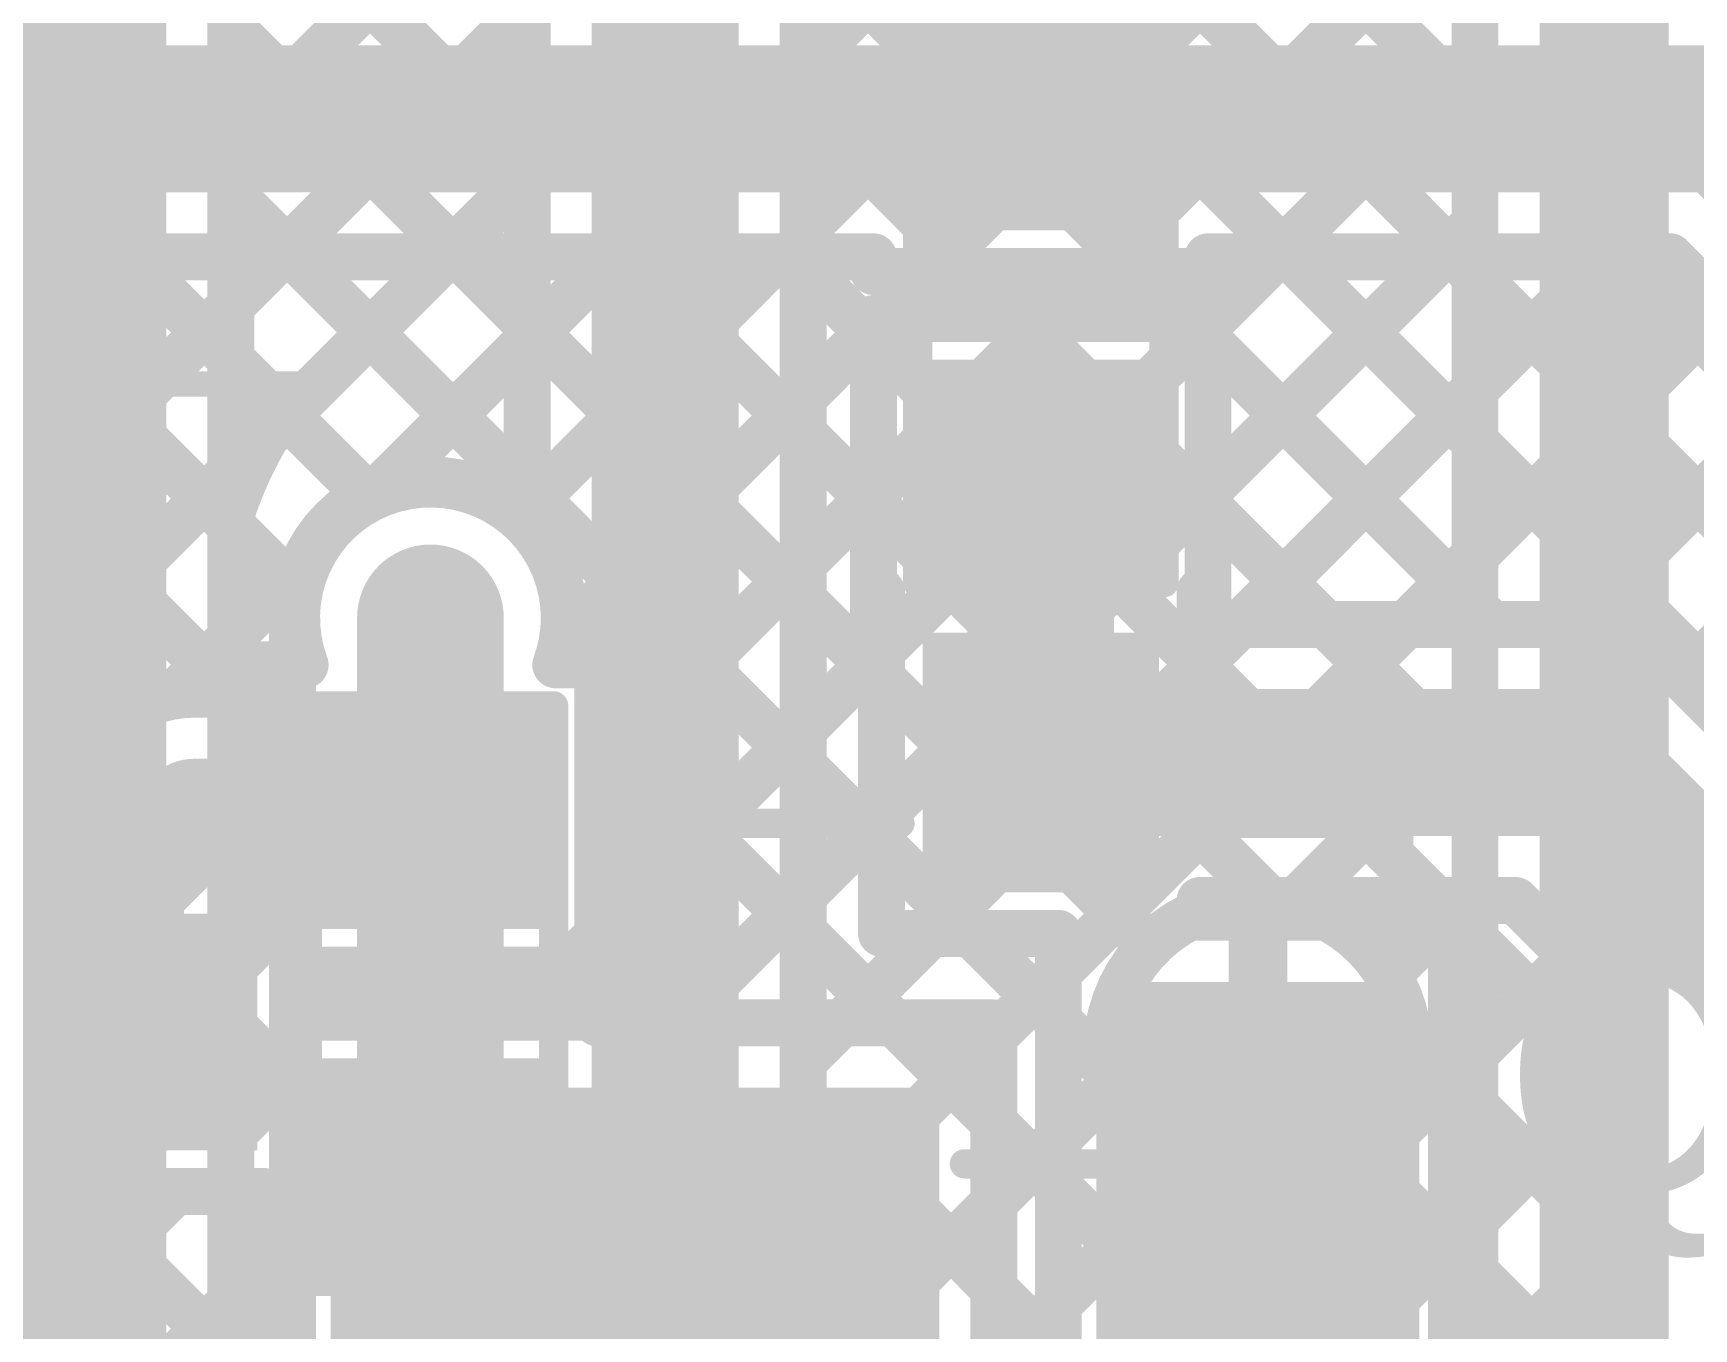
# Model space of a CAD drawing. Header units: millimetres. Extents: x 0 to 214, y 0 to 214.
# Drawn here: x 5.3073 to 5.5903, y 1.3029 to 1.5236 of the extents above; entities that cross this region are included whole.
import ezdxf

# ---------------------------------------------------------------- set-up
doc = ezdxf.new("R2010")
doc.units = ezdxf.units.MM
doc.header["$MEASUREMENT"] = 0
for name, color, linetype in [('BottomLayer', 5, 'Continuous'), ('BottomSolder', 6, 'Continuous'), ('TopLayer', 1, 'Continuous'), ('TopOverlay', 2, 'Continuous'), ('TopPaste', 8, 'Continuous'), ('TopSolder', 216, 'Continuous'), ('ViaHoleLayer', 16, 'Continuous')]:
    doc.layers.add(name, color=color, linetype=linetype)
doc.styles.add('Arial', font='', dxfattribs={"height": 0.2})
doc.styles.get('Arial').set_extended_font_data('Arial')

# ---------------------------------------------------------------- blocks, each defined once
blk = doc.blocks.new('RES_0603_203')
at = {"layer": 'TopLayer'}
for points in [[(-0.015, 0.0175), (-0.015, -0.0175), (-0.045, -0.0175), (-0.045, 0.0175)], [(0.045, 0.0175), (0.045, -0.0175), (0.015, -0.0175), (0.015, 0.0175)]]:
    blk.add_hatch(color=1, dxfattribs=at).paths.add_polyline_path(points)
at = {"layer": 'TopPaste'}
for points in [[(-0.015, 0.0175), (-0.015, -0.0175), (-0.045, -0.0175), (-0.045, 0.0175)], [(0.045, 0.0175), (0.045, -0.0175), (0.015, -0.0175), (0.015, 0.0175)]]:
    blk.add_hatch(color=8, dxfattribs=at).paths.add_polyline_path(points)
at = {"layer": 'TopSolder'}
for points in [[(-0.011, 0.0215), (-0.011, -0.0215), (-0.049, -0.0215), (-0.049, 0.0215)], [(0.049, 0.0215), (0.049, -0.0215), (0.011, -0.0215), (0.011, 0.0215)]]:
    blk.add_hatch(color=216, dxfattribs=at).paths.add_polyline_path(points)
at = {"layer": 'TopOverlay', "const_width": 0.005}
for points in [[(-0.049, 0.021), (0.049, 0.021)], [(-0.049, 0.021), (-0.049, -0.021)], [(0.049, 0.021), (0.049, -0.021)], [(-0.049, -0.021), (0.049, -0.021)]]:
    blk.add_lwpolyline(points, dxfattribs=at)
at = {"layer": 'TopOverlay', "const_width": 0.0025}
for points in [[(-0.05025, 0.021, 1), (-0.04775, 0.021, 1)], [(-0.05025, 0.021, 1), (-0.04775, 0.021, 1)], [(0.04775, 0.021, 1), (0.05025, 0.021, 1)], [(0.04775, 0.021, 1), (0.05025, 0.021, 1)], [(-0.05025, -0.021, 1), (-0.04775, -0.021, 1)], [(-0.05025, -0.021, 1), (-0.04775, -0.021, 1)], [(0.04775, -0.021, 1), (0.05025, -0.021, 1)], [(0.04775, -0.021, 1), (0.05025, -0.021, 1)]]:
    blk.add_lwpolyline(points, format="xyb", close=True, dxfattribs=at)
blk = doc.blocks.new('RES_0603_207')
at = {"layer": 'TopLayer'}
for points in [[(-0.015, 0.0175), (-0.015, -0.0175), (-0.045, -0.0175), (-0.045, 0.0175)], [(0.045, 0.0175), (0.045, -0.0175), (0.015, -0.0175), (0.015, 0.0175)]]:
    blk.add_hatch(color=1, dxfattribs=at).paths.add_polyline_path(points)
at = {"layer": 'TopPaste'}
for points in [[(-0.015, 0.0175), (-0.015, -0.0175), (-0.045, -0.0175), (-0.045, 0.0175)], [(0.045, 0.0175), (0.045, -0.0175), (0.015, -0.0175), (0.015, 0.0175)]]:
    blk.add_hatch(color=8, dxfattribs=at).paths.add_polyline_path(points)
at = {"layer": 'TopSolder'}
for points in [[(-0.011, 0.0215), (-0.011, -0.0215), (-0.049, -0.0215), (-0.049, 0.0215)], [(0.049, 0.0215), (0.049, -0.0215), (0.011, -0.0215), (0.011, 0.0215)]]:
    blk.add_hatch(color=216, dxfattribs=at).paths.add_polyline_path(points)
at = {"layer": 'TopOverlay', "const_width": 0.005}
for points in [[(-0.049, 0.021), (-0.049, -0.021)], [(-0.049, 0.021), (0.049, 0.021)], [(0.049, 0.021), (0.049, -0.021)], [(-0.049, -0.021), (0.049, -0.021)]]:
    blk.add_lwpolyline(points, dxfattribs=at)
at = {"layer": 'TopOverlay', "const_width": 0.0025}
for points in [[(-0.05025, 0.021, 1), (-0.04775, 0.021, 1)], [(-0.05025, 0.021, 1), (-0.04775, 0.021, 1)], [(0.04775, 0.021, 1), (0.05025, 0.021, 1)], [(0.04775, 0.021, 1), (0.05025, 0.021, 1)], [(-0.05025, -0.021, 1), (-0.04775, -0.021, 1)], [(-0.05025, -0.021, 1), (-0.04775, -0.021, 1)], [(0.04775, -0.021, 1), (0.05025, -0.021, 1)], [(0.04775, -0.021, 1), (0.05025, -0.021, 1)]]:
    blk.add_lwpolyline(points, format="xyb", close=True, dxfattribs=at)
blk = doc.blocks.new('SOT_23_241')
at = {"layer": 'TopLayer'}
for points in [[(-0.01614, 0.05748), (0.01614, 0.05748), (0.01614, 0.02126), (-0.01614, 0.02126)], [(-0.05354, -0.02126), (-0.02126, -0.02126), (-0.02126, -0.05748), (-0.05354, -0.05748)], [(0.02126, -0.02126), (0.05354, -0.02126), (0.05354, -0.05748), (0.02126, -0.05748)]]:
    blk.add_hatch(color=1, dxfattribs=at).paths.add_polyline_path(points)
at = {"layer": 'TopPaste'}
for points in [[(-0.01614, 0.05748), (0.01614, 0.05748), (0.01614, 0.02126), (-0.01614, 0.02126)], [(-0.05354, -0.02126), (-0.02126, -0.02126), (-0.02126, -0.05748), (-0.05354, -0.05748)], [(0.02126, -0.02126), (0.05354, -0.02126), (0.05354, -0.05748), (0.02126, -0.05748)]]:
    blk.add_hatch(color=8, dxfattribs=at).paths.add_polyline_path(points)
at = {"layer": 'TopSolder'}
for points in [[(-0.02014, 0.06148), (0.02014, 0.06148), (0.02014, 0.01726), (-0.02014, 0.01726)], [(-0.05754, -0.01726), (-0.01726, -0.01726), (-0.01726, -0.06148), (-0.05754, -0.06148)], [(0.01726, -0.01726), (0.05754, -0.01726), (0.05754, -0.06148), (0.01726, -0.06148)]]:
    blk.add_hatch(color=216, dxfattribs=at).paths.add_polyline_path(points)
at = {"layer": 'TopOverlay', "const_width": 0.005}
for points in [[(-0.061, -0.027), (-0.061, 0.029)], [(-0.024, 0.029), (-0.061, 0.029)], [(0.061, 0.029), (0.024, 0.029)], [(0.061, -0.027), (0.061, 0.029)], [(0.013, -0.029), (-0.013, -0.029)]]:
    blk.add_lwpolyline(points, dxfattribs=at)
at = {"layer": 'TopOverlay'}
for points, const_width in [([(-0.06225, 0.029, 1), (-0.05975, 0.029, 1)], 0.0025), ([(-0.06225, 0.029, 1), (-0.05975, 0.029, 1)], 0.0025), ([(-0.02525, 0.029, 1), (-0.02275, 0.029, 1)], 0.0025), ([(0.02275, 0.029, 1), (0.02525, 0.029, 1)], 0.0025), ([(0.05975, 0.029, 1), (0.06225, 0.029, 1)], 0.0025), ([(0.05975, 0.029, 1), (0.06225, 0.029, 1)], 0.0025), ([(-0.06225, -0.027, 1), (-0.05975, -0.027, 1)], 0.0025), ([(0.05975, -0.027, 1), (0.06225, -0.027, 1)], 0.0025), ([(-0.01425, -0.029, 1), (-0.01175, -0.029, 1)], 0.0025), ([(0.01175, -0.029, 1), (0.01425, -0.029, 1)], 0.0025), ([(-0.06439, -0.045, 1), (-0.07161, -0.045, 1)], 0.01), ([(-0.07411, -0.045, 1), (-0.06911, -0.045, 1)], 0.005), ([(-0.06689, -0.045, 1), (-0.06189, -0.045, 1)], 0.005)]:
    blk.add_lwpolyline(points, format="xyb", close=True, dxfattribs=dict(at, const_width=const_width))
blk = doc.blocks.new('SOT_23_245')
at = {"layer": 'TopLayer'}
for points in [[(-0.01614, 0.05748), (0.01614, 0.05748), (0.01614, 0.02126), (-0.01614, 0.02126)], [(-0.05354, -0.02126), (-0.02126, -0.02126), (-0.02126, -0.05748), (-0.05354, -0.05748)], [(0.02126, -0.02126), (0.05354, -0.02126), (0.05354, -0.05748), (0.02126, -0.05748)]]:
    blk.add_hatch(color=1, dxfattribs=at).paths.add_polyline_path(points)
at = {"layer": 'TopPaste'}
for points in [[(-0.01614, 0.05748), (0.01614, 0.05748), (0.01614, 0.02126), (-0.01614, 0.02126)], [(-0.05354, -0.02126), (-0.02126, -0.02126), (-0.02126, -0.05748), (-0.05354, -0.05748)], [(0.02126, -0.02126), (0.05354, -0.02126), (0.05354, -0.05748), (0.02126, -0.05748)]]:
    blk.add_hatch(color=8, dxfattribs=at).paths.add_polyline_path(points)
at = {"layer": 'TopSolder'}
for points in [[(-0.02014, 0.06148), (0.02014, 0.06148), (0.02014, 0.01726), (-0.02014, 0.01726)], [(-0.05754, -0.01726), (-0.01726, -0.01726), (-0.01726, -0.06148), (-0.05754, -0.06148)], [(0.01726, -0.01726), (0.05754, -0.01726), (0.05754, -0.06148), (0.01726, -0.06148)]]:
    blk.add_hatch(color=216, dxfattribs=at).paths.add_polyline_path(points)
at = {"layer": 'TopOverlay', "const_width": 0.005}
for points in [[(-0.061, 0.029), (-0.024, 0.029)], [(-0.061, -0.027), (-0.061, 0.029)], [(0.024, 0.029), (0.061, 0.029)], [(0.061, -0.027), (0.061, 0.029)], [(-0.013, -0.029), (0.013, -0.029)]]:
    blk.add_lwpolyline(points, dxfattribs=at)
at = {"layer": 'TopOverlay'}
for points, const_width in [([(-0.06225, 0.029, 1), (-0.05975, 0.029, 1)], 0.0025), ([(-0.06225, 0.029, 1), (-0.05975, 0.029, 1)], 0.0025), ([(-0.02525, 0.029, 1), (-0.02275, 0.029, 1)], 0.0025), ([(0.02275, 0.029, 1), (0.02525, 0.029, 1)], 0.0025), ([(0.05975, 0.029, 1), (0.06225, 0.029, 1)], 0.0025), ([(0.05975, 0.029, 1), (0.06225, 0.029, 1)], 0.0025), ([(-0.06225, -0.027, 1), (-0.05975, -0.027, 1)], 0.0025), ([(0.05975, -0.027, 1), (0.06225, -0.027, 1)], 0.0025), ([(-0.01425, -0.029, 1), (-0.01175, -0.029, 1)], 0.0025), ([(0.01175, -0.029, 1), (0.01425, -0.029, 1)], 0.0025), ([(-0.06439, -0.045, 1), (-0.07161, -0.045, 1)], 0.01), ([(-0.07411, -0.045, 1), (-0.06911, -0.045, 1)], 0.005), ([(-0.06689, -0.045, 1), (-0.06189, -0.045, 1)], 0.005)]:
    blk.add_lwpolyline(points, format="xyb", close=True, dxfattribs=dict(at, const_width=const_width))

msp = doc.modelspace()

# ---------------------------------------------------------------- hatches: boundary and pattern name
at = {"layer": 'BottomLayer'}
h = msp.add_hatch(color=5, dxfattribs=at)
edge = h.paths.add_edge_path()
edge.add_arc((5.375, 1.424), 0.01181, 0, 360)
h = msp.add_hatch(color=5, dxfattribs=at)
edge = h.paths.add_edge_path()
edge.add_arc((5.516, 1.35), 0.01181, 0, 360)
at = {"layer": 'BottomSolder'}
h = msp.add_hatch(color=6, dxfattribs=at)
edge = h.paths.add_edge_path()
edge.add_arc((5.375, 1.424), 0.00991, 0, 360)
h = msp.add_hatch(color=6, dxfattribs=at)
edge = h.paths.add_edge_path()
edge.add_arc((5.516, 1.35), 0.00991, 0, 360)
at = {"layer": 'TopLayer'}
h = msp.add_hatch(color=1, dxfattribs=at)
edge = h.paths.add_edge_path()
edge.add_arc((5.375, 1.424), 0.01181, 0, 360)
for points in [[(5.493, 1.191), (5.538, 1.191), (5.538, 1.362), (5.493, 1.362)], [(5.358, 1.299), (5.46, 1.299), (5.46, 1.344), (5.358, 1.344)]]:
    msp.add_hatch(color=1, dxfattribs=at).paths.add_polyline_path(points)
h = msp.add_hatch(color=1, dxfattribs=at)
edge = h.paths.add_edge_path()
edge.add_arc((5.516, 1.35), 0.01181, 0, 360)
at = {"layer": 'TopSolder'}
h = msp.add_hatch(color=216, dxfattribs=at)
edge = h.paths.add_edge_path()
edge.add_arc((5.375, 1.424), 0.00991, 0, 360)
h = msp.add_hatch(color=216, dxfattribs=at)
edge = h.paths.add_edge_path()
edge.add_arc((5.516, 1.35), 0.00991, 0, 360)
at = {"layer": 'ViaHoleLayer'}
h = msp.add_hatch(color=16, dxfattribs=at)
edge = h.paths.add_edge_path()
edge.add_arc((5.375, 1.424), 0.00591, 0, 360)
h = msp.add_hatch(color=16, dxfattribs=at)
edge = h.paths.add_edge_path()
edge.add_arc((5.516, 1.35), 0.00591, 0, 360)

# ---------------------------------------------------------------- linework, layer by layer
at = {"layer": 'BottomLayer'}
for points, const_width in [([(5.575, 0.817), (5.575, 2.576)], 0.022), ([(5.415, 1.212), (5.415, 2.569)], 0.025), ([(5.4385, 1.22173), (5.4385, 2.569)], 0.008), ([(5.553, 0.82303), (5.553, 2.56689)], 0.008), ([(5.3915, 1.44073), (5.3915, 2.55927)], 0.008), ([(5.4385, 1.51812), (5.553, 1.63262)], 0.008), ([(5.305, 1.206), (5.305, 1.608)], 0.05), ([(5.4385, 1.62509), (5.553, 1.51059)], 0.008), ([(5.4385, 1.48984), (5.553, 1.60434)], 0.008), ([(5.4385, 1.59681), (5.553, 1.48231)], 0.008), ([(5.341, 1.22858), (5.341, 1.58542)], 0.008), ([(5.4385, 1.46156), (5.553, 1.57606)], 0.008), ([(5.4385, 1.56852), (5.553, 1.45402)], 0.008), ([(5.341, 1.50548), (5.3915, 1.55598)], 0.008), ([(5.341, 1.55289), (5.3915, 1.50239)], 0.008), ([(5.4385, 1.43327), (5.553, 1.54777)], 0.008), ([(5.4385, 1.54024), (5.553, 1.42574)], 0.008), ([(5.341, 1.47719), (5.3915, 1.52769)], 0.008), ([(5.341, 1.5246), (5.3915, 1.4741)], 0.008), ([(5.4385, 1.40499), (5.553, 1.51949)], 0.008), ([(5.4385, 1.51196), (5.553, 1.39746)], 0.008), ([(5.341, 1.44891), (5.3915, 1.49941)], 0.008), ([(5.341, 1.49632), (5.3915, 1.44582)], 0.008), ([(5.4385, 1.3767), (5.553, 1.4912)], 0.008), ([(5.4385, 1.48367), (5.553, 1.36917)], 0.008), ([(5.36614, 1.44577), (5.3915, 1.47112)], 0.008), ([(5.341, 1.46803), (5.36418, 1.44486)], 0.008), ([(5.4385, 1.34842), (5.553, 1.46292)], 0.008), ([(5.4385, 1.45539), (5.51817, 1.37572)], 0.008), ([(5.341, 1.43975), (5.35199, 1.42876)], 0.008), ([(5.4385, 1.32013), (5.553, 1.43463)], 0.008), ([(5.341, 1.42062), (5.35323, 1.43286)], 0.008), ([(5.375, 1.262), (5.375, 1.424)], 0.025), ([(5.4385, 1.4271), (5.49755, 1.36805)], 0.008), ([(5.3515, 1.262), (5.3515, 1.424)], 0.008), ([(5.341, 1.41147), (5.3515, 1.40097)], 0.008), ([(5.5218, 1.37515), (5.553, 1.40635)], 0.008), ([(5.341, 1.39234), (5.3515, 1.40284)], 0.008), ([(5.4385, 1.39882), (5.49037, 1.34695)], 0.008), ([(5.341, 1.38319), (5.3515, 1.37269)], 0.008), ([(5.53816, 1.36323), (5.553, 1.37807)], 0.008), ([(5.341, 1.36406), (5.3515, 1.37456)], 0.008), ([(5.516, 1.35), (5.516, 1.37181)], 0.01), ([(5.4385, 1.37053), (5.4925, 1.31653)], 0.008), ([(5.516, 1.007), (5.516, 1.35)], 0.025), ([(5.341, 1.3549), (5.3515, 1.3444)], 0.008), ([(5.54172, 1.35217), (5.553, 1.34089)], 0.008), ([(5.49419, 1.35), (5.516, 1.35)], 0.01), ([(5.516, 1.35), (5.53781, 1.35)], 0.01), ([(5.5395, 1.33628), (5.553, 1.34978)], 0.008), ([(5.341, 1.33577), (5.3515, 1.34627)], 0.008), ([(5.4385, 1.29185), (5.49085, 1.3442)], 0.008), ([(5.4385, 1.34225), (5.4925, 1.28825)], 0.008), ([(5.4925, 1.01768), (5.4925, 1.33932)], 0.008), ([(5.5395, 1.01768), (5.5395, 1.33932)], 0.008), ([(5.341, 1.32662), (5.3515, 1.31612)], 0.008), ([(5.5395, 1.3261), (5.553, 1.3126)], 0.008), ([(5.5395, 1.308), (5.553, 1.3215)], 0.008), ([(5.341, 1.30749), (5.3515, 1.31799)], 0.008), ([(5.4385, 1.26357), (5.4925, 1.31757)], 0.008), ([(5.4385, 1.31397), (5.4925, 1.25997)], 0.008)]:
    msp.add_lwpolyline(points, dxfattribs=dict(at, const_width=const_width))
for points, const_width in [([(5.339, 1.5246, 1), (5.343, 1.5246, 1)], 0.004), ([(5.551, 1.51949, 1), (5.555, 1.51949, 1)], 0.004), ([(5.4365, 1.51812, 1), (5.4405, 1.51812, 1)], 0.004), ([(5.4365, 1.51196, 1), (5.4405, 1.51196, 1)], 0.004), ([(5.551, 1.51059, 1), (5.555, 1.51059, 1)], 0.004), ([(5.339, 1.50548, 1), (5.343, 1.50548, 1)], 0.004), ([(5.3895, 1.50239, 1), (5.3935, 1.50239, 1)], 0.004), ([(5.3895, 1.49941, 1), (5.3935, 1.49941, 1)], 0.004), ([(5.339, 1.49632, 1), (5.343, 1.49632, 1)], 0.004), ([(5.551, 1.4912, 1), (5.555, 1.4912, 1)], 0.004), ([(5.4365, 1.48984, 1), (5.4405, 1.48984, 1)], 0.004), ([(5.4365, 1.48367, 1), (5.4405, 1.48367, 1)], 0.004), ([(5.551, 1.48231, 1), (5.555, 1.48231, 1)], 0.004), ([(5.339, 1.47719, 1), (5.343, 1.47719, 1)], 0.004), ([(5.3895, 1.4741, 1), (5.3935, 1.4741, 1)], 0.004), ([(5.3895, 1.47112, 1), (5.3935, 1.47112, 1)], 0.004), ([(5.339, 1.46803, 1), (5.343, 1.46803, 1)], 0.004), ([(5.551, 1.46292, 1), (5.555, 1.46292, 1)], 0.004), ([(5.4365, 1.46156, 1), (5.4405, 1.46156, 1)], 0.004), ([(5.4365, 1.45539, 1), (5.4405, 1.45539, 1)], 0.004), ([(5.551, 1.45402, 1), (5.555, 1.45402, 1)], 0.004), ([(5.339, 1.44891, 1), (5.343, 1.44891, 1)], 0.004), ([(5.36218, 1.44486, 1), (5.36618, 1.44486, 1)], 0.004), ([(5.36414, 1.44577, 1), (5.36814, 1.44577, 1)], 0.004), ([(5.3895, 1.44582, 1), (5.3935, 1.44582, 1)], 0.004), ([(5.339, 1.43975, 1), (5.343, 1.43975, 1)], 0.004), ([(5.3895, 1.44073, 1), (5.3935, 1.44073, 1)], 0.004), ([(5.3895, 1.44073, 1), (5.3935, 1.44073, 1)], 0.004), ([(5.551, 1.43463, 1), (5.555, 1.43463, 1)], 0.004), ([(5.35123, 1.43286, 1), (5.35523, 1.43286, 1)], 0.004), ([(5.36875, 1.424, 1), (5.38125, 1.424, 1)], 0.0125), ([(5.4365, 1.43327, 1), (5.4405, 1.43327, 1)], 0.004), ([(5.34999, 1.42876, 1), (5.35399, 1.42876, 1)], 0.004), ([(5.4365, 1.4271, 1), (5.4405, 1.4271, 1)], 0.004), ([(5.551, 1.42574, 1), (5.555, 1.42574, 1)], 0.004), ([(5.3495, 1.424, 1), (5.3535, 1.424, 1)], 0.004), ([(5.3495, 1.424, 1), (5.3535, 1.424, 1)], 0.004), ([(5.339, 1.42062, 1), (5.343, 1.42062, 1)], 0.004), ([(5.339, 1.41147, 1), (5.343, 1.41147, 1)], 0.004), ([(5.551, 1.40635, 1), (5.555, 1.40635, 1)], 0.004), ([(5.3495, 1.40284, 1), (5.3535, 1.40284, 1)], 0.004), ([(5.4365, 1.40499, 1), (5.4405, 1.40499, 1)], 0.004), ([(5.3495, 1.40097, 1), (5.3535, 1.40097, 1)], 0.004), ([(5.4365, 1.39882, 1), (5.4405, 1.39882, 1)], 0.004), ([(5.551, 1.39746, 1), (5.555, 1.39746, 1)], 0.004), ([(5.339, 1.39234, 1), (5.343, 1.39234, 1)], 0.004), ([(5.339, 1.38319, 1), (5.343, 1.38319, 1)], 0.004), ([(5.551, 1.37807, 1), (5.555, 1.37807, 1)], 0.004), ([(5.3495, 1.37456, 1), (5.3535, 1.37456, 1)], 0.004), ([(5.4365, 1.3767, 1), (5.4405, 1.3767, 1)], 0.004), ([(5.51617, 1.37572, 1), (5.52017, 1.37572, 1)], 0.004), ([(5.5198, 1.37515, 1), (5.5238, 1.37515, 1)], 0.004), ([(5.3495, 1.37269, 1), (5.3535, 1.37269, 1)], 0.004), ([(5.5135, 1.37181, 1), (5.5185, 1.37181, 1)], 0.005), ([(5.4365, 1.37053, 1), (5.4405, 1.37053, 1)], 0.004), ([(5.551, 1.36917, 1), (5.555, 1.36917, 1)], 0.004), ([(5.49555, 1.36805, 1), (5.49955, 1.36805, 1)], 0.004), ([(5.339, 1.36406, 1), (5.343, 1.36406, 1)], 0.004), ([(5.53616, 1.36323, 1), (5.54016, 1.36323, 1)], 0.004), ([(5.50975, 1.35, 1), (5.52225, 1.35, 1)], 0.0125), ([(5.339, 1.3549, 1), (5.343, 1.3549, 1)], 0.004), ([(5.53972, 1.35217, 1), (5.54372, 1.35217, 1)], 0.004), ([(5.49169, 1.35, 1), (5.49669, 1.35, 1)], 0.005), ([(5.5135, 1.35, 1), (5.5185, 1.35, 1)], 0.005), ([(5.5135, 1.35, 1), (5.5185, 1.35, 1)], 0.005), ([(5.5135, 1.35, 1), (5.5185, 1.35, 1)], 0.005), ([(5.53531, 1.35, 1), (5.54031, 1.35, 1)], 0.005), ([(5.53981, 1.35, 1), (5.54381, 1.35, 1)], 0.004), ([(5.53981, 1.35, 1), (5.54381, 1.35, 1)], 0.004), ([(5.551, 1.34978, 1), (5.555, 1.34978, 1)], 0.004), ([(5.3495, 1.34627, 1), (5.3535, 1.34627, 1)], 0.004), ([(5.4365, 1.34842, 1), (5.4405, 1.34842, 1)], 0.004), ([(5.48837, 1.34695, 1), (5.49237, 1.34695, 1)], 0.004), ([(5.3495, 1.3444, 1), (5.3535, 1.3444, 1)], 0.004), ([(5.48885, 1.3442, 1), (5.49285, 1.3442, 1)], 0.004), ([(5.4365, 1.34225, 1), (5.4405, 1.34225, 1)], 0.004), ([(5.551, 1.34089, 1), (5.555, 1.34089, 1)], 0.004), ([(5.4905, 1.33932, 1), (5.4945, 1.33932, 1)], 0.004), ([(5.4905, 1.33932, 1), (5.4945, 1.33932, 1)], 0.004), ([(5.5375, 1.33932, 1), (5.5415, 1.33932, 1)], 0.004), ([(5.5375, 1.33932, 1), (5.5415, 1.33932, 1)], 0.004), ([(5.339, 1.33577, 1), (5.343, 1.33577, 1)], 0.004), ([(5.5375, 1.33628, 1), (5.5415, 1.33628, 1)], 0.004), ([(5.339, 1.32662, 1), (5.343, 1.32662, 1)], 0.004), ([(5.5375, 1.3261, 1), (5.5415, 1.3261, 1)], 0.004), ([(5.551, 1.3215, 1), (5.555, 1.3215, 1)], 0.004), ([(5.3495, 1.31799, 1), (5.3535, 1.31799, 1)], 0.004), ([(5.4365, 1.32013, 1), (5.4405, 1.32013, 1)], 0.004), ([(5.4905, 1.31757, 1), (5.4945, 1.31757, 1)], 0.004), ([(5.3495, 1.31612, 1), (5.3535, 1.31612, 1)], 0.004), ([(5.4905, 1.31653, 1), (5.4945, 1.31653, 1)], 0.004), ([(5.4365, 1.31397, 1), (5.4405, 1.31397, 1)], 0.004), ([(5.551, 1.3126, 1), (5.555, 1.3126, 1)], 0.004), ([(5.339, 1.30749, 1), (5.343, 1.30749, 1)], 0.004), ([(5.5375, 1.308, 1), (5.5415, 1.308, 1)], 0.004)]:
    msp.add_lwpolyline(points, format="xyb", close=True, dxfattribs=dict(at, const_width=const_width))
at = {"layer": 'BottomLayer', "const_width": 0.008}
for points in [[(5.3515, 1.424, -0.665644), (5.3915, 1.44073)], [(5.4925, 1.33932, -1.23965), (5.54181, 1.35)], [(5.54181, 1.35, -0.107003), (5.5395, 1.33932)]]:
    msp.add_lwpolyline(points, format="xyb", dxfattribs=at)
at = {"layer": 'TopLayer'}
for points, const_width in [([(4.803, 1.509), (5.479, 1.509)], 0.025), ([(5.479, 1.509), (5.596, 1.509)], 0.025), ([(5.596, 1.509), (5.64, 1.465)], 0.025), ([(4.8225, 1.4855), (5.4505, 1.4855)], 0.008), ([(5.23869, 1.4855), (5.3196, 1.40459)], 0.008), ([(5.26052, 1.425), (5.32102, 1.4855)], 0.008), ([(5.26697, 1.4855), (5.34147, 1.411)], 0.008), ([(5.27563, 1.41182), (5.34931, 1.4855)], 0.008), ([(5.27563, 1.38354), (5.37759, 1.4855)], 0.008), ([(5.29525, 1.4855), (5.35257, 1.42818)], 0.008), ([(5.32353, 1.4855), (5.36469, 1.44435)], 0.008), ([(5.35182, 1.4855), (5.45186, 1.38546)], 0.008), ([(5.36476, 1.44438), (5.40588, 1.4855)], 0.008), ([(5.3801, 1.4855), (5.45186, 1.41374)], 0.008), ([(5.38992, 1.44126), (5.43416, 1.4855)], 0.008), ([(5.40839, 1.4855), (5.4505, 1.44339)], 0.008), ([(5.43667, 1.4855), (5.4505, 1.47167)], 0.008), ([(5.5075, 1.47399), (5.51901, 1.4855)], 0.008), ([(5.5075, 1.4457), (5.5473, 1.4855)], 0.008), ([(5.5075, 1.4855), (5.58627, 1.4855)], 0.008), ([(5.51295, 1.42287), (5.57558, 1.4855)], 0.008), ([(5.52152, 1.4855), (5.79, 1.21702)], 0.008), ([(5.54981, 1.4855), (5.79, 1.24531)], 0.008), ([(5.57809, 1.4855), (5.61209, 1.4515)], 0.008), ([(5.58627, 1.4855), (5.60909, 1.46268)], 0.008), ([(5.4505, 1.483), (5.5075, 1.483)], 0.008), ([(5.45194, 1.475), (5.45994, 1.483)], 0.008), ([(5.46746, 1.483), (5.47546, 1.475)], 0.008), ([(5.48023, 1.475), (5.48823, 1.483)], 0.008), ([(5.49574, 1.483), (5.50374, 1.475)], 0.008), ([(5.54124, 1.42287), (5.59507, 1.4767)], 0.008), ([(5.39756, 1.42061), (5.4505, 1.47356)], 0.008), ([(5.4505, 1.475), (5.5075, 1.475)], 0.008), ([(5.4505, 1.423), (5.4505, 1.475)], 0.008), ([(5.50374, 1.475), (5.5075, 1.47124)], 0.008), ([(5.5075, 1.423), (5.5075, 1.475)], 0.008), ([(5.5075, 1.47124), (5.55587, 1.42287)], 0.008), ([(5.56952, 1.42287), (5.6091, 1.46246)], 0.008), ([(5.479, 1.39937), (5.479, 1.449)], 0.025), ([(5.4035, 1.39827), (5.4505, 1.44527)], 0.008), ([(5.5075, 1.44296), (5.52759, 1.42287)], 0.008), ([(5.58858, 1.41365), (5.61805, 1.44311)], 0.008), ([(5.33105, 1.41068), (5.35462, 1.43424)], 0.008), ([(5.375, 1.39), (5.375, 1.424)], 0.02), ([(5.45186, 1.423), (5.45186, 1.42848)], 0.008), ([(5.50614, 1.423), (5.50614, 1.42848)], 0.008), ([(5.45186, 1.37026), (5.45186, 1.423)], 0.008), ([(5.50614, 1.42287), (5.56963, 1.42287)], 0.008), ([(5.27563, 1.42027), (5.30571, 1.3902)], 0.008), ([(5.4035, 1.36999), (5.45186, 1.41835)], 0.008), ([(5.3465, 1.416), (5.35364, 1.416)], 0.008), ([(5.3465, 1.411), (5.3465, 1.416)], 0.008), ([(5.39636, 1.416), (5.4035, 1.416)], 0.008), ([(5.4035, 1.364), (5.4035, 1.416)], 0.008), ([(5.58626, 1.41597), (5.6196, 1.38263)], 0.008), ([(5.33472, 1.411), (5.3465, 1.411)], 0.008), ([(5.4035, 1.40553), (5.45403, 1.355)], 0.008), ([(5.479, 1.39937), (5.56963, 1.39937)], 0.025), ([(5.56963, 1.39937), (5.603, 1.366)], 0.025), ([(5.30819, 1.39317), (5.31983, 1.40481)], 0.008), ([(5.323, 1.37828), (5.33472, 1.39)], 0.02), ([(5.33472, 1.39), (5.375, 1.39)], 0.02), ([(5.4168, 1.355), (5.45186, 1.39006)], 0.008), ([(5.323, 1.35382), (5.323, 1.37828)], 0.02), ([(5.4035, 1.37725), (5.42575, 1.355)], 0.008), ([(5.50614, 1.37587), (5.5599, 1.37587)], 0.008), ([(5.51802, 1.37587), (5.52089, 1.373)], 0.008), ([(5.51965, 1.373), (5.52252, 1.37587)], 0.008), ([(5.5463, 1.37587), (5.5795, 1.34267)], 0.008), ([(5.54793, 1.373), (5.5508, 1.37587)], 0.008), ([(5.5599, 1.37587), (5.5795, 1.35627)], 0.008), ([(5.50614, 1.373), (5.549, 1.373)], 0.008), ([(5.549, 1.1835), (5.549, 1.373)], 0.008), ([(5.39751, 1.364), (5.4035, 1.36999)], 0.008), ([(5.44508, 1.355), (5.46034, 1.37026)], 0.008), ([(5.45186, 1.37026), (5.482, 1.37026)], 0.008), ([(5.46706, 1.37026), (5.482, 1.35532)], 0.008), ([(5.482, 1.18), (5.482, 1.37026)], 0.008), ([(5.549, 1.34578), (5.56949, 1.36627)], 0.008), ([(5.35248, 1.356), (5.35248, 1.364)], 0.008), ([(5.35248, 1.364), (5.4035, 1.364)], 0.008), ([(5.36019, 1.364), (5.36819, 1.356)], 0.008), ([(5.36123, 1.356), (5.36923, 1.364)], 0.008), ([(5.38847, 1.364), (5.39647, 1.356)], 0.008), ([(5.38951, 1.356), (5.39751, 1.364)], 0.008), ([(5.471, 1.35263), (5.482, 1.36363)], 0.008), ([(5.323, 1.35382), (5.32337, 1.35345)], 0.02), ([(5.35248, 1.356), (5.4035, 1.356)], 0.008), ([(5.4035, 1.355), (5.471, 1.355)], 0.008), ([(5.471, 1.2905), (5.471, 1.355)], 0.008), ([(5.5795, 1.20073), (5.5795, 1.35627)], 0.008), ([(5.549, 1.3175), (5.5795, 1.348)], 0.008), ([(5.549, 1.34489), (5.5795, 1.31439)], 0.008), ([(5.27374, 1.33731), (5.31426, 1.29679)], 0.008), ([(5.375, 1.33), (5.4342, 1.33)], 0.025), ([(5.4342, 1.33), (5.4416, 1.3226)], 0.025), ([(5.471, 1.33803), (5.482, 1.32703)], 0.008), ([(5.471, 1.32435), (5.482, 1.33535)], 0.008), ([(5.4416, 1.32063), (5.4416, 1.3226)], 0.025), ([(5.29426, 1.32631), (5.3465, 1.32631)], 0.008), ([(5.30318, 1.29795), (5.33153, 1.32631)], 0.008), ([(5.31303, 1.32631), (5.347, 1.29234)], 0.008), ([(5.34131, 1.32631), (5.3465, 1.32112)], 0.008), ([(5.3465, 1.304), (5.3465, 1.32631)], 0.008), ([(5.549, 1.28921), (5.5795, 1.31971)], 0.008), ([(5.549, 1.3166), (5.5795, 1.2861)], 0.008), ([(5.32527, 1.29175), (5.3465, 1.31299)], 0.008), ([(5.471, 1.30975), (5.482, 1.29875)], 0.008), ([(5.471, 1.29607), (5.482, 1.30707)], 0.008), ([(5.347, 1.288), (5.347, 1.304)], 0.008)]:
    msp.add_lwpolyline(points, dxfattribs=dict(at, const_width=const_width))
for points, const_width in [([(5.47275, 1.509, 1), (5.48525, 1.509, 1)], 0.0125), ([(5.47275, 1.509, 1), (5.48525, 1.509, 1)], 0.0125), ([(5.58975, 1.509, 1), (5.60225, 1.509, 1)], 0.0125), ([(5.58975, 1.509, 1), (5.60225, 1.509, 1)], 0.0125), ([(5.31902, 1.4855, 1), (5.32302, 1.4855, 1)], 0.004), ([(5.32153, 1.4855, 1), (5.32553, 1.4855, 1)], 0.004), ([(5.34731, 1.4855, 1), (5.35131, 1.4855, 1)], 0.004), ([(5.34982, 1.4855, 1), (5.35382, 1.4855, 1)], 0.004), ([(5.37559, 1.4855, 1), (5.37959, 1.4855, 1)], 0.004), ([(5.3781, 1.4855, 1), (5.3821, 1.4855, 1)], 0.004), ([(5.40388, 1.4855, 1), (5.40788, 1.4855, 1)], 0.004), ([(5.40639, 1.4855, 1), (5.41039, 1.4855, 1)], 0.004), ([(5.43216, 1.4855, 1), (5.43616, 1.4855, 1)], 0.004), ([(5.43467, 1.4855, 1), (5.43867, 1.4855, 1)], 0.004), ([(5.4485, 1.4855, 1), (5.4525, 1.4855, 1)], 0.004), ([(5.5055, 1.4855, 1), (5.5095, 1.4855, 1)], 0.004), ([(5.51701, 1.4855, 1), (5.52101, 1.4855, 1)], 0.004), ([(5.51952, 1.4855, 1), (5.52352, 1.4855, 1)], 0.004), ([(5.5453, 1.4855, 1), (5.5493, 1.4855, 1)], 0.004), ([(5.54781, 1.4855, 1), (5.55181, 1.4855, 1)], 0.004), ([(5.57358, 1.4855, 1), (5.57758, 1.4855, 1)], 0.004), ([(5.57609, 1.4855, 1), (5.58009, 1.4855, 1)], 0.004), ([(5.58427, 1.4855, 1), (5.58827, 1.4855, 1)], 0.004), ([(5.58427, 1.4855, 1), (5.58827, 1.4855, 1)], 0.004), ([(5.4485, 1.483, 1), (5.4525, 1.483, 1)], 0.004), ([(5.45794, 1.483, 1), (5.46194, 1.483, 1)], 0.004), ([(5.46546, 1.483, 1), (5.46946, 1.483, 1)], 0.004), ([(5.48623, 1.483, 1), (5.49023, 1.483, 1)], 0.004), ([(5.49374, 1.483, 1), (5.49774, 1.483, 1)], 0.004), ([(5.5055, 1.483, 1), (5.5095, 1.483, 1)], 0.004), ([(5.4485, 1.475, 1), (5.4525, 1.475, 1)], 0.004), ([(5.4485, 1.475, 1), (5.4525, 1.475, 1)], 0.004), ([(5.4485, 1.47356, 1), (5.4525, 1.47356, 1)], 0.004), ([(5.44994, 1.475, 1), (5.45394, 1.475, 1)], 0.004), ([(5.47346, 1.475, 1), (5.47746, 1.475, 1)], 0.004), ([(5.47823, 1.475, 1), (5.48223, 1.475, 1)], 0.004), ([(5.50174, 1.475, 1), (5.50574, 1.475, 1)], 0.004), ([(5.50174, 1.475, 1), (5.50574, 1.475, 1)], 0.004), ([(5.5055, 1.475, 1), (5.5095, 1.475, 1)], 0.004), ([(5.5055, 1.475, 1), (5.5095, 1.475, 1)], 0.004), ([(5.5055, 1.47399, 1), (5.5095, 1.47399, 1)], 0.004), ([(5.4485, 1.47167, 1), (5.4525, 1.47167, 1)], 0.004), ([(5.5055, 1.47124, 1), (5.5095, 1.47124, 1)], 0.004), ([(5.5055, 1.47124, 1), (5.5095, 1.47124, 1)], 0.004), ([(5.47275, 1.449, 1), (5.48525, 1.449, 1)], 0.0125), ([(5.4485, 1.44527, 1), (5.4525, 1.44527, 1)], 0.004), ([(5.5055, 1.4457, 1), (5.5095, 1.4457, 1)], 0.004), ([(5.36269, 1.44435, 1), (5.36669, 1.44435, 1)], 0.004), ([(5.36276, 1.44438, 1), (5.36676, 1.44438, 1)], 0.004), ([(5.4485, 1.44339, 1), (5.4525, 1.44339, 1)], 0.004), ([(5.5055, 1.44296, 1), (5.5095, 1.44296, 1)], 0.004), ([(5.38792, 1.44126, 1), (5.39192, 1.44126, 1)], 0.004), ([(5.35262, 1.43424, 1), (5.35662, 1.43424, 1)], 0.004), ([(5.35057, 1.42818, 1), (5.35457, 1.42818, 1)], 0.004), ([(5.37, 1.424, 1), (5.38, 1.424, 1)], 0.01), ([(5.44986, 1.42848, 1), (5.45386, 1.42848, 1)], 0.004), ([(5.50414, 1.42848, 1), (5.50814, 1.42848, 1)], 0.004), ([(5.39581, 1.424, 1), (5.39981, 1.424, 1)], 0.004), ([(5.39581, 1.424, 1), (5.39981, 1.424, 1)], 0.004), ([(5.4485, 1.423, 1), (5.4525, 1.423, 1)], 0.004), ([(5.44986, 1.423, 1), (5.45386, 1.423, 1)], 0.004), ([(5.44986, 1.423, 1), (5.45386, 1.423, 1)], 0.004), ([(5.50414, 1.423, 1), (5.50814, 1.423, 1)], 0.004), ([(5.50414, 1.42287, 1), (5.50814, 1.42287, 1)], 0.004), ([(5.5055, 1.423, 1), (5.5095, 1.423, 1)], 0.004), ([(5.51095, 1.42287, 1), (5.51495, 1.42287, 1)], 0.004), ([(5.52559, 1.42287, 1), (5.52959, 1.42287, 1)], 0.004), ([(5.53924, 1.42287, 1), (5.54324, 1.42287, 1)], 0.004), ([(5.55387, 1.42287, 1), (5.55787, 1.42287, 1)], 0.004), ([(5.56752, 1.42287, 1), (5.57152, 1.42287, 1)], 0.004), ([(5.56763, 1.42287, 1), (5.57163, 1.42287, 1)], 0.004), ([(5.56763, 1.42287, 1), (5.57163, 1.42287, 1)], 0.004), ([(5.56763, 1.42287, 1), (5.57163, 1.42287, 1)], 0.004), ([(5.39556, 1.42061, 1), (5.39956, 1.42061, 1)], 0.004), ([(5.44986, 1.41835, 1), (5.45386, 1.41835, 1)], 0.004), ([(5.3445, 1.416, 1), (5.3485, 1.416, 1)], 0.004), ([(5.3445, 1.416, 1), (5.3485, 1.416, 1)], 0.004), ([(5.35164, 1.416, 1), (5.35564, 1.416, 1)], 0.004), ([(5.35164, 1.416, 1), (5.35564, 1.416, 1)], 0.004), ([(5.39436, 1.416, 1), (5.39836, 1.416, 1)], 0.004), ([(5.39436, 1.416, 1), (5.39836, 1.416, 1)], 0.004), ([(5.4015, 1.416, 1), (5.4055, 1.416, 1)], 0.004), ([(5.4015, 1.416, 1), (5.4055, 1.416, 1)], 0.004), ([(5.44986, 1.41374, 1), (5.45386, 1.41374, 1)], 0.004), ([(5.58425, 1.41599, 1), (5.58825, 1.41599, 1)], 0.004), ([(5.58426, 1.41597, 1), (5.58826, 1.41597, 1)], 0.004), ([(5.58426, 1.41597, 1), (5.58826, 1.41597, 1)], 0.004), ([(5.33272, 1.411, 1), (5.33672, 1.411, 1)], 0.004), ([(5.33272, 1.411, 1), (5.33672, 1.411, 1)], 0.004), ([(5.33272, 1.411, 1), (5.33672, 1.411, 1)], 0.004), ([(5.33947, 1.411, 1), (5.34347, 1.411, 1)], 0.004), ([(5.3445, 1.411, 1), (5.3485, 1.411, 1)], 0.004), ([(5.3445, 1.411, 1), (5.3485, 1.411, 1)], 0.004), ([(5.58658, 1.41365, 1), (5.59058, 1.41365, 1)], 0.004), ([(5.32905, 1.41068, 1), (5.33305, 1.41068, 1)], 0.004), ([(5.4015, 1.40553, 1), (5.4055, 1.40553, 1)], 0.004), ([(5.47275, 1.39937, 1), (5.48525, 1.39937, 1)], 0.0125), ([(5.47275, 1.39937, 1), (5.48525, 1.39937, 1)], 0.0125), ([(5.56338, 1.39937, 1), (5.57588, 1.39937, 1)], 0.0125), ([(5.56338, 1.39937, 1), (5.57588, 1.39937, 1)], 0.0125), ([(5.3176, 1.40459, 1), (5.3216, 1.40459, 1)], 0.004), ([(5.31783, 1.40481, 1), (5.32183, 1.40481, 1)], 0.004), ([(5.31783, 1.40481, 1), (5.32183, 1.40481, 1)], 0.004), ([(5.31787, 1.40485, 1), (5.32187, 1.40485, 1)], 0.004), ([(5.4015, 1.39827, 1), (5.4055, 1.39827, 1)], 0.004), ([(5.32972, 1.39, 1), (5.33972, 1.39, 1)], 0.01), ([(5.32972, 1.39, 1), (5.33972, 1.39, 1)], 0.01), ([(5.37, 1.39, 1), (5.38, 1.39, 1)], 0.01), ([(5.37, 1.39, 1), (5.38, 1.39, 1)], 0.01), ([(5.30615, 1.39313, 1), (5.31015, 1.39313, 1)], 0.004), ([(5.30619, 1.39317, 1), (5.31019, 1.39317, 1)], 0.004), ([(5.30619, 1.39317, 1), (5.31019, 1.39317, 1)], 0.004), ([(5.30371, 1.3902, 1), (5.30771, 1.3902, 1)], 0.004), ([(5.44986, 1.39006, 1), (5.45386, 1.39006, 1)], 0.004), ([(5.44986, 1.38546, 1), (5.45386, 1.38546, 1)], 0.004), ([(5.318, 1.37828, 1), (5.328, 1.37828, 1)], 0.01), ([(5.318, 1.37828, 1), (5.328, 1.37828, 1)], 0.01), ([(5.4015, 1.37725, 1), (5.4055, 1.37725, 1)], 0.004), ([(5.50414, 1.37587, 1), (5.50814, 1.37587, 1)], 0.004), ([(5.51602, 1.37587, 1), (5.52002, 1.37587, 1)], 0.004), ([(5.52052, 1.37587, 1), (5.52452, 1.37587, 1)], 0.004), ([(5.5443, 1.37587, 1), (5.5483, 1.37587, 1)], 0.004), ([(5.5488, 1.37587, 1), (5.5528, 1.37587, 1)], 0.004), ([(5.5579, 1.37587, 1), (5.5619, 1.37587, 1)], 0.004), ([(5.5579, 1.37587, 1), (5.5619, 1.37587, 1)], 0.004), ([(5.50414, 1.373, 1), (5.50814, 1.373, 1)], 0.004), ([(5.51765, 1.373, 1), (5.52165, 1.373, 1)], 0.004), ([(5.51889, 1.373, 1), (5.52289, 1.373, 1)], 0.004), ([(5.54593, 1.373, 1), (5.54993, 1.373, 1)], 0.004), ([(5.547, 1.373, 1), (5.551, 1.373, 1)], 0.004), ([(5.547, 1.373, 1), (5.551, 1.373, 1)], 0.004), ([(5.4015, 1.36999, 1), (5.4055, 1.36999, 1)], 0.004), ([(5.4015, 1.36999, 1), (5.4055, 1.36999, 1)], 0.004), ([(5.44986, 1.37026, 1), (5.45386, 1.37026, 1)], 0.004), ([(5.44986, 1.37026, 1), (5.45386, 1.37026, 1)], 0.004), ([(5.45834, 1.37026, 1), (5.46234, 1.37026, 1)], 0.004), ([(5.46506, 1.37026, 1), (5.46906, 1.37026, 1)], 0.004), ([(5.48, 1.37026, 1), (5.484, 1.37026, 1)], 0.004), ([(5.48, 1.37026, 1), (5.484, 1.37026, 1)], 0.004), ([(5.56749, 1.36627, 1), (5.57149, 1.36627, 1)], 0.004), ([(5.35048, 1.364, 1), (5.35448, 1.364, 1)], 0.004), ([(5.35048, 1.364, 1), (5.35448, 1.364, 1)], 0.004), ([(5.35819, 1.364, 1), (5.36219, 1.364, 1)], 0.004), ([(5.36723, 1.364, 1), (5.37123, 1.364, 1)], 0.004), ([(5.38647, 1.364, 1), (5.39047, 1.364, 1)], 0.004), ([(5.39551, 1.364, 1), (5.39951, 1.364, 1)], 0.004), ([(5.39551, 1.364, 1), (5.39951, 1.364, 1)], 0.004), ([(5.4015, 1.364, 1), (5.4055, 1.364, 1)], 0.004), ([(5.4015, 1.364, 1), (5.4055, 1.364, 1)], 0.004), ([(5.48, 1.36363, 1), (5.484, 1.36363, 1)], 0.004), ([(5.318, 1.35382, 1), (5.328, 1.35382, 1)], 0.01), ([(5.318, 1.35382, 1), (5.328, 1.35382, 1)], 0.01), ([(5.31837, 1.35345, 1), (5.32837, 1.35345, 1)], 0.01), ([(5.35048, 1.356, 1), (5.35448, 1.356, 1)], 0.004), ([(5.35048, 1.356, 1), (5.35448, 1.356, 1)], 0.004), ([(5.35923, 1.356, 1), (5.36323, 1.356, 1)], 0.004), ([(5.36619, 1.356, 1), (5.37019, 1.356, 1)], 0.004), ([(5.38751, 1.356, 1), (5.39151, 1.356, 1)], 0.004), ([(5.39447, 1.356, 1), (5.39847, 1.356, 1)], 0.004), ([(5.4015, 1.356, 1), (5.4055, 1.356, 1)], 0.004), ([(5.4015, 1.355, 1), (5.4055, 1.355, 1)], 0.004), ([(5.4148, 1.355, 1), (5.4188, 1.355, 1)], 0.004), ([(5.42375, 1.355, 1), (5.42775, 1.355, 1)], 0.004), ([(5.44308, 1.355, 1), (5.44708, 1.355, 1)], 0.004), ([(5.45203, 1.355, 1), (5.45603, 1.355, 1)], 0.004), ([(5.469, 1.355, 1), (5.473, 1.355, 1)], 0.004), ([(5.469, 1.355, 1), (5.473, 1.355, 1)], 0.004), ([(5.48, 1.35532, 1), (5.484, 1.35532, 1)], 0.004), ([(5.5775, 1.35627, 1), (5.5815, 1.35627, 1)], 0.004), ([(5.5775, 1.35627, 1), (5.5815, 1.35627, 1)], 0.004), ([(5.469, 1.35263, 1), (5.473, 1.35263, 1)], 0.004), ([(5.547, 1.34578, 1), (5.551, 1.34578, 1)], 0.004), ([(5.5775, 1.348, 1), (5.5815, 1.348, 1)], 0.004), ([(5.547, 1.34489, 1), (5.551, 1.34489, 1)], 0.004), ([(5.5775, 1.34267, 1), (5.5815, 1.34267, 1)], 0.004), ([(5.36875, 1.33, 1), (5.38125, 1.33, 1)], 0.0125), ([(5.42795, 1.33, 1), (5.44045, 1.33, 1)], 0.0125), ([(5.42795, 1.33, 1), (5.44045, 1.33, 1)], 0.0125), ([(5.469, 1.33803, 1), (5.473, 1.33803, 1)], 0.004), ([(5.48, 1.33535, 1), (5.484, 1.33535, 1)], 0.004), ([(5.43535, 1.3226, 1), (5.44785, 1.3226, 1)], 0.0125), ([(5.43535, 1.3226, 1), (5.44785, 1.3226, 1)], 0.0125), ([(5.43535, 1.32063, 1), (5.44785, 1.32063, 1)], 0.0125), ([(5.31103, 1.32631, 1), (5.31503, 1.32631, 1)], 0.004), ([(5.32953, 1.32631, 1), (5.33353, 1.32631, 1)], 0.004), ([(5.33931, 1.32631, 1), (5.34331, 1.32631, 1)], 0.004), ([(5.3445, 1.32631, 1), (5.3485, 1.32631, 1)], 0.004), ([(5.3445, 1.32631, 1), (5.3485, 1.32631, 1)], 0.004), ([(5.48, 1.32703, 1), (5.484, 1.32703, 1)], 0.004), ([(5.469, 1.32435, 1), (5.473, 1.32435, 1)], 0.004), ([(5.3445, 1.32112, 1), (5.3485, 1.32112, 1)], 0.004), ([(5.547, 1.3175, 1), (5.551, 1.3175, 1)], 0.004), ([(5.5775, 1.31971, 1), (5.5815, 1.31971, 1)], 0.004), ([(5.547, 1.3166, 1), (5.551, 1.3166, 1)], 0.004), ([(5.3445, 1.31299, 1), (5.3485, 1.31299, 1)], 0.004), ([(5.5775, 1.31439, 1), (5.5815, 1.31439, 1)], 0.004), ([(5.469, 1.30975, 1), (5.473, 1.30975, 1)], 0.004), ([(5.48, 1.30707, 1), (5.484, 1.30707, 1)], 0.004), ([(5.3445, 1.304, 1), (5.3485, 1.304, 1)], 0.004), ([(5.345, 1.304, 1), (5.349, 1.304, 1)], 0.004)]:
    msp.add_lwpolyline(points, format="xyb", close=True, dxfattribs=dict(at, const_width=const_width))
at = {"layer": 'TopLayer', "const_width": 0.008}
for points in [[(5.35364, 1.416, -1.197373), (5.39781, 1.424)], [(5.39781, 1.424, -0.089822), (5.39636, 1.416)], [(5.56963, 1.42287, -0.199188), (5.58626, 1.41597)], [(5.56963, 1.42287, -0.198912), (5.58625, 1.41599)], [(5.31983, 1.40481, -0.199534), (5.33472, 1.411)], [(5.31987, 1.40485, -0.198912), (5.33472, 1.411)], [(5.30213, 1.38059, -0.171094), (5.30819, 1.39317)], [(5.30213, 1.38059, -0.170479), (5.30815, 1.39313)]]:
    msp.add_lwpolyline(points, format="xyb", dxfattribs=at)

# ---------------------------------------------------------------- block references
for name, p, rotation in [('RES_0603_207', (5.479, 1.479), 90), ('SOT_23_241', (5.284, 1.35345), 270), ('RES_0603_203', (5.375, 1.36), 90)]:
    msp.add_blockref(name, p, dxfattribs=dict(rotation=rotation))
msp.add_blockref('SOT_23_245', (5.479, 1.36))

# ---------------------------------------------------------------- texts
at = {"layer": 'TopOverlay', "style": 'Arial'}
for s, p in [('Q17', (5.25302, 1.42601)), ('Q13', (5.55802, 1.32601))]:
    msp.add_text(s, height=0.04, dxfattribs=at).set_placement(p)
msp.add_text('#', height=0.055, rotation=360, dxfattribs=at).set_placement((5.36122, 1.26753))

doc.saveas('drawing.dxf')
